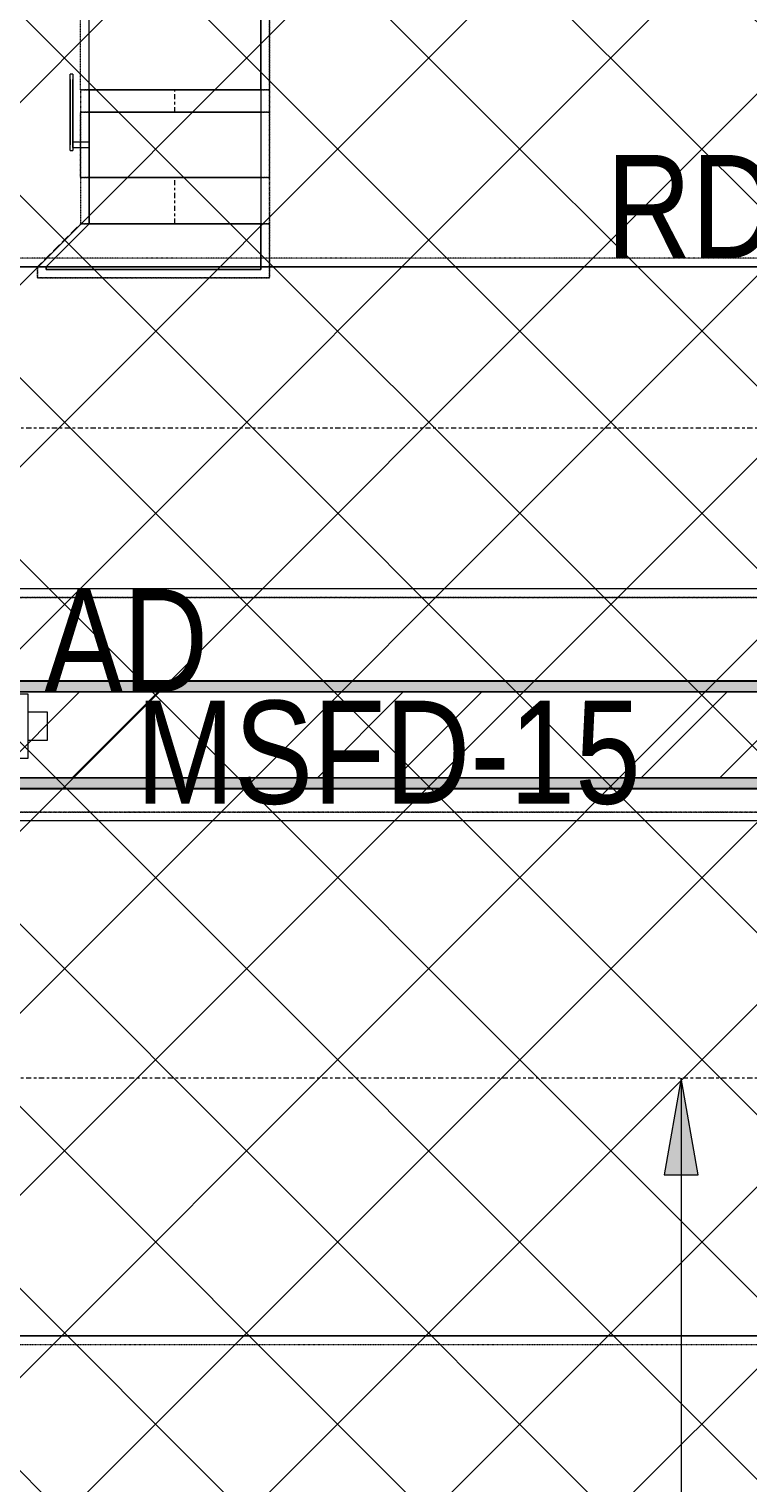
# Model space of a CAD drawing. Header units: inches. Extents: x -83664 to 20107, y -47222 to 19398.
# Drawn here: x -34230 to -32555, y -27657 to -24271 of the extents above; entities that cross this region are included whole.
import ezdxf

# ---------------------------------------------------------------- set-up
doc = ezdxf.new("R2010")
doc.units = ezdxf.units.IN
doc.header["$MEASUREMENT"] = 0
doc.linetypes.add('Center', pattern=[29.999999, 12, -6, 6, -6])
doc.linetypes.add('Hidden 0_50', pattern=[1.0584, 0.5292, -0.5292])
for name, color, linetype, lineweight in [('A-DETL-GENF', 7, 'Continuous', 9), ('A-WALL', 7, 'Continuous', 9), ('A-WALL-PATT', 7, 'Continuous', 25), ('G-ANNO-TEXT', 7, 'Continuous', 9), ('M-HVAC-DUCT-CNTR', 7, 'Center', 9), ('M-HVAC-DUCT-IDEN', 7, 'Continuous', 18)]:
    doc.layers.add(name, color=color, linetype=linetype, lineweight=lineweight)
doc.layers.add('M-HVAC-DUCT', color=7, linetype='Continuous', lineweight=9, true_color=0xffe97f)
doc.styles.add('Arial Narrow_21', font='ARIALN.TTF', dxfattribs={"height": 240})
pattern_1 = [(0, (0, 0), (1219.2, 304.8), [50.292, -864.108, 50.292, -864.108, -4876.8]), (0, (0, 0), (1219.2, 304.8), [-1828.8, 50.292, -1778.508, 50.292, -864.108, -2133.6]), (0, (0, 0), (1219.2, 304.8), [-4572, 50.292, -559.308, 50.292, -1473.708]), (120, (457.2, 152.4), (-873.56454, 903.45817), [50.292, -864.108, 50.292, -864.108, -4876.8]), (120, (457.2, 152.4), (-873.56454, 903.45817), [-1828.8, 50.292, -1778.508, 50.292, -864.108, -2133.6]), (120, (457.2, 152.4), (-873.56454, 903.45817), [-4572, 50.292, -559.308, 50.292, -1473.708]), (240, (609.6, 762), (-345.63546, -1208.25817), [50.292, -864.108, 50.292, -864.108, -4876.8]), (240, (609.6, 762), (-345.63546, -1208.25817), [-1828.8, 50.292, -1778.508, 50.292, -864.108, -2133.6]), (240, (609.6, 762), (-345.63546, -1208.25817), [-4572, 50.292, -559.308, 50.292, -1473.708])]
pattern_2 = [(45, (0, 0), (-377.1708, 377.1708), []), (45, (0, 571.5), (-377.1708, 377.1708), [])]

# ---------------------------------------------------------------- blocks, each defined once
blk = doc.blocks.new('M_Rec Tap - Beveled - Standard-7691774-FIRST FLOOR AC CONDITIONING LAYOUT - PART A')
at = {"layer": 'M-HVAC-DUCT', "color": 6, "true_color": 0xff00ff}
for p, q in [((100, 200), (-6.096, 200)), ((-6.096, 200), (100, 200)), ((-6.096, 200), (-6.096, -300)), ((-6.096, -300), (-6.096, 200)), ((100, 200), (100, -200)), ((100, -200), (100, 200)), ((0, -300), (100, -200)), ((0, -300), (100, -200)), ((-6.096, -300), (0, -300)), ((0, -300), (-6.096, -300))]:
    blk.add_line(p, q, dxfattribs=at)
blk = doc.blocks.new('TEMW-ME-DMP-Volume Control Damper - Standard-7399618-FIRST FLOOR AC CONDITIONING LAYOUT - PART A')
at = {"layer": 'M-HVAC-DUCT', "color": 6, "true_color": 0xff00ff}
for p, q in [((-165.1, 238.1), (-165.1, 244.45)), ((-152.4, 244.45), (-165.1, 244.45)), ((-165.1, 238.1), (-152.4, 238.1)), ((0, 244.45), (-152.4, 244.45)), ((-152.4, 244.45), (0, 244.45)), ((0, 238.1), (-152.4, 238.1)), ((-152.4, 238.1), (0, 238.1)), ((-6.35, 200), (-6.35, 238.1)), ((6.35, 238.1), (-6.35, 238.1)), ((6.35, 238.1), (-6.35, 238.1)), ((12.7, 244.45), (0, 244.45)), ((0, 238.1), (12.7, 238.1)), ((6.35, 238.1), (6.35, 200)), ((12.7, 244.45), (12.7, 238.1)), ((-76.2, 200), (-76.2, -200)), ((-76.2, -200), (-76.2, 200)), ((76.2, 200), (-76.2, 200)), ((-76.2, 200), (76.2, 200)), ((-76.2, 200), (76.2, 200)), ((-6.35, 200), (6.35, 200)), ((-6.35, 200), (6.35, 200)), ((76.2, 200), (76.2, -200)), ((76.2, -200), (76.2, 200)), ((-76.2, -200), (76.2, -200)), ((-76.2, -200), (76.2, -200)), ((-76.2, -200), (76.2, -200))]:
    blk.add_line(p, q, dxfattribs=at)
blk = doc.blocks.new('TEMW-ME-DMP-Motorised Fire Damper - MSFD-V133-FIRST FLOOR AC CONDITIONING LAYOUT - PART A')
at = {"layer": 'M-HVAC-DUCT', "color": 30, "true_color": 0xff7f00}
for p, q in [((-33.75, 595), (-33.75, 550)), ((33.75, 595), (-33.75, 595)), ((33.75, 550), (33.75, 595)), ((75, 550), (-75, 550)), ((-75, 550), (-75, -550)), ((75, -550), (75, 550)), ((-75, -550), (75, -550))]:
    blk.add_line(p, q, dxfattribs=at)
blk = doc.blocks.new('M_Rec Transition - Length - Standard-9555359-FIRST FLOOR AC CONDITIONING LAYOUT - PART A')
at = {"layer": 'M-HVAC-DUCT', "color": 6, "true_color": 0xff00ff}
for p, q in [((0, 200), (0, -200)), ((0, 200), (200, 200)), ((0, 200), (200, 200)), ((0, -200), (0, 200)), ((200, -200), (200, 200)), ((200, 200), (200, -200)), ((0, -200), (200, -200)), ((200, -200), (0, -200))]:
    blk.add_line(p, q, dxfattribs=at)
blk = doc.blocks.new('TEMW-SMBZ-HO-BM-HVAC-00002_rvt-1-FIRST FLOOR AC CONDITIONING LAYOUT - PART A')
at = {"layer": 'M-HVAC-DUCT', "color": 6, "linetype": 'Hidden 0_50', "true_color": 0xff00ff}
for p, q in [((117346.8, 73959.7), (117346.8, 74159.7)), ((117346.8, 73959.7), (117346.8, 74159.7)), ((117786.8, 73959.7), (117786.8, 74159.7)), ((117786.8, 74159.7), (117786.8, 73959.7)), ((117786.8, 73959.7), (117346.8, 73959.7)), ((117346.8, 73959.7), (117786.8, 73959.7)), ((117346.8, 73959.7), (117346.8, 73907.7)), ((117346.8, 73959.7), (117346.8, 73907.7)), ((117346.8, 73959.7), (117786.8, 73959.7)), ((117786.8, 73959.7), (117346.8, 73959.7)), ((117786.8, 73907.7), (117786.8, 73959.7)), ((117786.8, 73959.7), (117786.8, 73907.7)), ((117786.8, 73907.7), (117346.8, 73907.7)), ((117346.8, 73907.7), (117786.8, 73907.7)), ((117786.8, 73907.7), (117346.8, 73907.7)), ((117346.8, 73907.7), (117346.8, 73755.3)), ((117346.8, 73755.3), (117346.8, 73907.7)), ((117346.8, 73907.7), (117786.8, 73907.7)), ((117786.8, 73755.3), (117786.8, 73907.7)), ((117786.8, 73907.7), (117786.8, 73755.3)), ((117346.8, 73755.3), (117786.8, 73755.3)), ((117786.8, 73755.3), (117346.8, 73755.3)), ((117786.8, 73755.3), (117346.8, 73755.3)), ((117346.8, 73755.3), (117786.8, 73755.3)), ((117346.8, 73755.3), (117346.8, 73647.7)), ((117346.8, 73755.3), (117346.8, 73647.7)), ((117786.8, 73647.7), (117786.8, 73755.3)), ((117786.8, 73755.3), (117786.8, 73647.7)), ((117246.8, 73547.7), (117346.8, 73647.7)), ((117346.8, 73647.7), (117246.8, 73547.7)), ((117346.8, 73647.7), (117786.8, 73647.7)), ((117786.8, 73647.7), (117346.8, 73647.7)), ((117786.8, 73647.7), (117346.8, 73647.7)), ((117346.8, 73647.7), (117786.8, 73647.7)), ((117786.8, 73647.7), (117786.8, 73521.6)), ((117786.8, 73521.6), (117786.8, 73647.7)), ((121320.1, 73567.7), (114070.2, 73567.7)), ((121320.1, 73567.7), (114070.2, 73567.7)), ((117246.8, 73521.6), (117246.8, 73547.7)), ((117246.8, 73547.7), (117246.8, 73521.6)), ((117786.8, 73521.6), (117246.8, 73521.6)), ((117246.8, 73521.6), (117786.8, 73521.6)), ((114070.2, 72777.7), (121320.1, 72777.7)), ((121320.1, 72777.7), (114070.2, 72777.7)), ((122272, 72277.7), (115905.4, 72277.7)), ((115905.4, 72277.7), (122272, 72277.7)), ((115905.4, 71037.7), (122272, 71037.7)), ((115905.4, 71037.7), (122272, 71037.7))]:
    blk.add_line(p, q, dxfattribs=at)
at = {"layer": 'M-HVAC-DUCT', "color": 6, "true_color": 0xff00ff}
for p, q in [((117366.8, 73959.7), (117766.8, 73959.7)), ((117766.8, 73959.7), (117366.8, 73959.7)), ((117366.8, 73907.7), (117366.8, 73959.7)), ((117366.8, 73959.7), (117366.8, 73907.7)), ((117766.8, 73959.7), (117766.8, 73907.7)), ((117766.8, 73959.7), (117766.8, 73907.7)), ((117366.8, 73907.7), (117766.8, 73907.7)), ((117766.8, 73907.7), (117366.8, 73907.7)), ((117366.8, 73755.3), (117766.8, 73755.3)), ((117766.8, 73755.3), (117366.8, 73755.3)), ((117366.8, 73647.7), (117366.8, 73755.3)), ((117366.8, 73755.3), (117366.8, 73647.7)), ((117766.8, 73755.3), (117766.8, 73647.7)), ((117766.8, 73755.3), (117766.8, 73647.7)), ((117366.8, 73647.7), (117766.8, 73647.7)), ((117766.8, 73647.7), (117366.8, 73647.7)), ((114070.2, 73547.7), (121320.1, 73547.7)), ((121320.1, 73547.7), (114070.2, 73547.7)), ((117266.8, 73547.7), (117766.8, 73547.7)), ((117266.8, 73547.7), (117266.8, 73541.6)), ((117266.8, 73547.7), (117266.8, 73541.6)), ((117266.8, 73547.7), (117766.8, 73547.7)), ((117766.8, 73541.6), (117766.8, 73547.7)), ((117766.8, 73541.6), (117766.8, 73547.7)), ((117266.8, 73541.6), (117766.8, 73541.6)), ((117766.8, 73541.6), (117266.8, 73541.6)), ((121320.1, 72797.7), (114070.2, 72797.7)), ((121320.1, 72797.7), (114070.2, 72797.7)), ((115905.4, 72257.7), (122272, 72257.7)), ((115905.4, 72257.7), (122272, 72257.7)), ((122272, 71057.7), (115905.4, 71057.7)), ((115905.4, 71057.7), (122272, 71057.7))]:
    blk.add_line(p, q, dxfattribs=at)
at = {"layer": 'M-HVAC-DUCT-CNTR', "color": 6, "true_color": 0xff00ff}
for p, q in [((117566.8, 73907.7), (117566.8, 73959.7)), ((117566.8, 73647.7), (117566.8, 73755.3)), ((114070.2, 73172.7), (121320.1, 73172.7)), ((122272, 71657.7), (115905.4, 71657.7))]:
    blk.add_line(p, q, dxfattribs=at)
at = {"layer": 'M-HVAC-DUCT', "color": 6, "linetype": 'Hidden 0_50', "lineweight": 9, "true_color": 0xff00ff, "rotation": 90}
blk.add_blockref('M_Rec Transition - Length - Standard-9555359-FIRST FLOOR AC CONDITIONING LAYOUT - PART A', (117566.8, 73959.7), dxfattribs=at)
at = {"layer": 'M-HVAC-DUCT', "color": 6, "linetype": 'Hidden 0_50', "lineweight": 9, "true_color": 0xff00ff, "extrusion": (0, 0, -1)}
for name, p, rotation in [('TEMW-ME-DMP-Volume Control Damper - Standard-7399618-FIRST FLOOR AC CONDITIONING LAYOUT - PART A', (-117566.8, 73831.5), 270), ('M_Rec Tap - Beveled - Standard-7691774-FIRST FLOOR AC CONDITIONING LAYOUT - PART A', (-117566.8, 73547.7), 90), ('TEMW-ME-DMP-Motorised Fire Damper - MSFD-V133-FIRST FLOOR AC CONDITIONING LAYOUT - PART A', (-116674.3, 72477.7), 90)]:
    blk.add_blockref(name, p, dxfattribs=dict(at, rotation=rotation))
blk = doc.blocks.new('TEMW-SMBZ-HO-BM-HVAC-00002_rvt-2-FIRST FLOOR AC CONDITIONING LAYOUT - PART A')
at = {"layer": 'M-HVAC-DUCT', "color": 6, "linetype": 'Hidden 0_50', "true_color": 0xff00ff}
for p, q in [((117346.8, 73959.7), (117346.8, 74159.7)), ((117346.8, 73959.7), (117346.8, 74159.7)), ((117786.8, 73959.7), (117786.8, 74159.7)), ((117786.8, 74159.7), (117786.8, 73959.7)), ((117786.8, 73959.7), (117346.8, 73959.7)), ((117346.8, 73959.7), (117786.8, 73959.7)), ((117346.8, 73959.7), (117346.8, 73907.7)), ((117346.8, 73959.7), (117346.8, 73907.7)), ((117346.8, 73959.7), (117786.8, 73959.7)), ((117786.8, 73959.7), (117346.8, 73959.7)), ((117786.8, 73907.7), (117786.8, 73959.7)), ((117786.8, 73959.7), (117786.8, 73907.7)), ((117786.8, 73907.7), (117346.8, 73907.7)), ((117346.8, 73907.7), (117786.8, 73907.7)), ((117786.8, 73907.7), (117346.8, 73907.7)), ((117346.8, 73907.7), (117346.8, 73755.3)), ((117346.8, 73755.3), (117346.8, 73907.7)), ((117346.8, 73907.7), (117786.8, 73907.7)), ((117786.8, 73755.3), (117786.8, 73907.7)), ((117786.8, 73907.7), (117786.8, 73755.3)), ((117346.8, 73755.3), (117786.8, 73755.3)), ((117786.8, 73755.3), (117346.8, 73755.3)), ((117786.8, 73755.3), (117346.8, 73755.3)), ((117346.8, 73755.3), (117786.8, 73755.3)), ((117346.8, 73755.3), (117346.8, 73647.7)), ((117346.8, 73755.3), (117346.8, 73647.7)), ((117786.8, 73647.7), (117786.8, 73755.3)), ((117786.8, 73755.3), (117786.8, 73647.7)), ((117246.8, 73547.7), (117346.8, 73647.7)), ((117346.8, 73647.7), (117246.8, 73547.7)), ((117346.8, 73647.7), (117786.8, 73647.7)), ((117786.8, 73647.7), (117346.8, 73647.7)), ((117786.8, 73647.7), (117346.8, 73647.7)), ((117346.8, 73647.7), (117786.8, 73647.7)), ((117786.8, 73647.7), (117786.8, 73521.6)), ((117786.8, 73521.6), (117786.8, 73647.7)), ((121320.1, 73567.7), (114070.2, 73567.7)), ((121320.1, 73567.7), (114070.2, 73567.7)), ((117246.8, 73521.6), (117246.8, 73547.7)), ((117246.8, 73547.7), (117246.8, 73521.6)), ((117786.8, 73521.6), (117246.8, 73521.6)), ((117246.8, 73521.6), (117786.8, 73521.6)), ((114070.2, 72777.7), (121320.1, 72777.7)), ((121320.1, 72777.7), (114070.2, 72777.7)), ((122272, 72277.7), (115905.4, 72277.7)), ((115905.4, 72277.7), (122272, 72277.7)), ((115905.4, 71037.7), (122272, 71037.7)), ((115905.4, 71037.7), (122272, 71037.7))]:
    blk.add_line(p, q, dxfattribs=at)
at = {"layer": 'M-HVAC-DUCT', "color": 6, "true_color": 0xff00ff}
for p, q in [((117366.8, 73959.7), (117766.8, 73959.7)), ((117766.8, 73959.7), (117366.8, 73959.7)), ((117366.8, 73907.7), (117366.8, 73959.7)), ((117366.8, 73959.7), (117366.8, 73907.7)), ((117766.8, 73959.7), (117766.8, 73907.7)), ((117766.8, 73959.7), (117766.8, 73907.7)), ((117366.8, 73907.7), (117766.8, 73907.7)), ((117766.8, 73907.7), (117366.8, 73907.7)), ((117366.8, 73755.3), (117766.8, 73755.3)), ((117766.8, 73755.3), (117366.8, 73755.3)), ((117366.8, 73647.7), (117366.8, 73755.3)), ((117366.8, 73755.3), (117366.8, 73647.7)), ((117766.8, 73755.3), (117766.8, 73647.7)), ((117766.8, 73755.3), (117766.8, 73647.7)), ((117366.8, 73647.7), (117766.8, 73647.7)), ((117766.8, 73647.7), (117366.8, 73647.7)), ((114070.2, 73547.7), (121320.1, 73547.7)), ((121320.1, 73547.7), (114070.2, 73547.7)), ((117266.8, 73547.7), (117766.8, 73547.7)), ((117266.8, 73547.7), (117266.8, 73541.6)), ((117266.8, 73547.7), (117266.8, 73541.6)), ((117266.8, 73547.7), (117766.8, 73547.7)), ((117766.8, 73541.6), (117766.8, 73547.7)), ((117766.8, 73541.6), (117766.8, 73547.7)), ((117266.8, 73541.6), (117766.8, 73541.6)), ((117766.8, 73541.6), (117266.8, 73541.6)), ((121320.1, 72797.7), (114070.2, 72797.7)), ((121320.1, 72797.7), (114070.2, 72797.7)), ((115905.4, 72257.7), (122272, 72257.7)), ((115905.4, 72257.7), (122272, 72257.7)), ((122272, 71057.7), (115905.4, 71057.7)), ((115905.4, 71057.7), (122272, 71057.7))]:
    blk.add_line(p, q, dxfattribs=at)
at = {"layer": 'M-HVAC-DUCT-CNTR', "color": 6, "true_color": 0xff00ff}
for p, q in [((117566.8, 73907.7), (117566.8, 73959.7)), ((117566.8, 73647.7), (117566.8, 73755.3)), ((114070.2, 73172.7), (121320.1, 73172.7)), ((122272, 71657.7), (115905.4, 71657.7))]:
    blk.add_line(p, q, dxfattribs=at)
at = {"layer": 'M-HVAC-DUCT', "color": 6, "linetype": 'Hidden 0_50', "lineweight": 9, "true_color": 0xff00ff, "rotation": 90}
blk.add_blockref('M_Rec Transition - Length - Standard-9555359-FIRST FLOOR AC CONDITIONING LAYOUT - PART A', (117566.8, 73959.7), dxfattribs=at)
at = {"layer": 'M-HVAC-DUCT', "color": 6, "linetype": 'Hidden 0_50', "lineweight": 9, "true_color": 0xff00ff, "extrusion": (0, 0, -1)}
for name, p, rotation in [('TEMW-ME-DMP-Volume Control Damper - Standard-7399618-FIRST FLOOR AC CONDITIONING LAYOUT - PART A', (-117566.8, 73831.5), 270), ('M_Rec Tap - Beveled - Standard-7691774-FIRST FLOOR AC CONDITIONING LAYOUT - PART A', (-117566.8, 73547.7), 90), ('TEMW-ME-DMP-Motorised Fire Damper - MSFD-V133-FIRST FLOOR AC CONDITIONING LAYOUT - PART A', (-116674.3, 72477.7), 90)]:
    blk.add_blockref(name, p, dxfattribs=dict(at, rotation=rotation))
blk = doc.blocks.new('SMBZ_Hospital Arch Model_2026_01_29_rvt-1-FIRST FLOOR AC CONDITIONING LAYOUT - PART A')
at = {"layer": 'A-WALL-PATT', "lineweight": 9, "true_color": 0xbbbbbb}
h = blk.add_hatch(dxfattribs=at)
h.set_pattern_fill('FP_13', color=9, style=0, pattern_type=2)
h.set_pattern_definition(pattern_1)
h.paths.add_polyline_path([(134497, 72557.7), (166659.4, 72557.7), (166659.4, 72582.7), (114909.4, 72582.7), (114909.4, 72557.7), (132914.7, 72557.7)])
h = blk.add_hatch(dxfattribs=at)
h.set_pattern_fill('FP_13', color=9, style=0, pattern_type=2)
h.set_pattern_definition(pattern_1)
h.paths.add_polyline_path([(123421.1, 72557.7), (123686, 72557.7), (123686, 72582.7), (115134.4, 72582.7), (115134.4, 72557.7), (120256.5, 72557.7)])
h = blk.add_hatch(dxfattribs=at)
h.set_pattern_fill('FP_12', color=9, style=0, pattern_type=2)
h.set_pattern_definition(pattern_2)
h.paths.add_polyline_path([(166659.4, 72357.7), (166659.4, 72557.7), (115109.4, 72557.7), (115109.4, 72357.7), (166461.3, 72357.7), (166461.3, 72526), (166611.3, 72526), (166611.3, 72357.7), (166634.4, 72357.7)])
h.paths.add_polyline_path([(148287, 72382.7), (146937, 72382.7), (146937, 72532.7), (148287, 72532.7), (148287, 72428.4)])
h.paths.add_polyline_path([(151156.4, 72382.7), (150032.4, 72382.7), (150032.4, 72532.7), (151156.4, 72532.7), (151156.4, 72417.2)])
h.paths.add_polyline_path([(134923.8, 72404.6), (134923.8, 72554.6), (135947.8, 72554.6), (135947.8, 72404.6)])
h = blk.add_hatch(dxfattribs=at)
h.set_pattern_fill('FP_12', color=9, style=0, pattern_type=2)
h.set_pattern_definition(pattern_2)
h.paths.add_polyline_path([(123686, 72357.7), (123686, 72557.7), (115134.4, 72557.7), (115134.4, 72357.7), (123684.4, 72357.7)])
h = blk.add_hatch(dxfattribs=at)
h.set_pattern_fill('FP_13', color=9, style=0, pattern_type=2)
h.set_pattern_definition(pattern_1)
h.paths.add_polyline_path([(166434.4, 72332.7), (166434.4, 72357.7), (115134.4, 72357.7), (115134.4, 72332.7), (166409.4, 72332.7)])
h = blk.add_hatch(dxfattribs=at)
h.set_pattern_fill('FP_13', color=9, style=0, pattern_type=2)
h.set_pattern_definition(pattern_1)
h.paths.add_polyline_path([(123684.4, 72332.7), (123684.4, 72357.7), (115134.4, 72357.7), (115134.4, 72332.7), (123659.4, 72332.7)])
at = {"layer": 'A-WALL', "color": 9, "lineweight": 25, "true_color": 0xbbbbbb}
for p, q in [((124159.4, 72582.7), (115134.4, 72582.7)), ((123686, 72582.7), (115134.4, 72582.7)), ((115134.4, 72332.7), (124159.4, 72332.7)), ((115134.4, 72332.7), (123659.4, 72332.7))]:
    blk.add_line(p, q, dxfattribs=at)
at = {"layer": 'A-WALL', "color": 9, "true_color": 0xbbbbbb}
for p, q in [((124159.4, 72582.7), (115134.4, 72582.7)), ((123686, 72582.7), (115134.4, 72582.7)), ((124159.4, 72557.7), (115134.4, 72557.7)), ((115134.4, 72557.7), (123686, 72557.7)), ((124159.4, 72357.7), (115134.4, 72357.7)), ((115134.4, 72357.7), (123684.4, 72357.7)), ((115134.4, 72332.7), (123659.4, 72332.7)), ((115134.4, 72332.7), (123659.4, 72332.7))]:
    blk.add_line(p, q, dxfattribs=at)

msp = doc.modelspace()

# ---------------------------------------------------------------- hatches: boundary and pattern name
at = {"layer": 'A-DETL-GENF', "true_color": 0xff0000}
h = msp.add_hatch(dxfattribs=at)
h.set_pattern_fill('FP_59', color=1, style=0, pattern_type=2)
h.set_pattern_definition([(45, (-151456.65, -98372.2), (-212.13203, 212.13203), []), (135, (-151456.65, -98372.2), (-212.13203, -212.13203), [])])
h.paths.add_polyline_path([(-62993, -37189.5), (-27297.3, -37189.5), (-27297.3, -98.4), (-62993, -98.4), (-62993, -33333)])
at = {"layer": 'M-HVAC-DUCT-IDEN', "lineweight": 9}
msp.add_hatch(color=256, dxfattribs=at).paths.add_polyline_path([(-32710.6, -26714.5), (-32750.3, -26939.5), (-32670.9, -26939.5)])

# ---------------------------------------------------------------- linework, layer by layer
for p, q in [((-32710.6, -26714.5), (-32750.3, -26939.5)), ((-32670.9, -26939.5), (-32710.6, -26714.5)), ((-32710.6, -26714.5), (-32710.6, -29914.5)), ((-32750.3, -26939.5), (-32670.9, -26939.5))]:
    msp.add_line(p, q, dxfattribs=at)

# ---------------------------------------------------------------- block references
at = {"lineweight": 5}
for name in ['SMBZ_Hospital Arch Model_2026_01_29_rvt-1-FIRST FLOOR AC CONDITIONING LAYOUT - PART A', 'TEMW-SMBZ-HO-BM-HVAC-00002_rvt-1-FIRST FLOOR AC CONDITIONING LAYOUT - PART A', 'TEMW-SMBZ-HO-BM-HVAC-00002_rvt-2-FIRST FLOOR AC CONDITIONING LAYOUT - PART A']:
    msp.add_blockref(name, (-151456.7, -98372.2), dxfattribs=at)

# ---------------------------------------------------------------- texts
at = {"layer": 'G-ANNO-TEXT', "char_height": 240, "attachment_point": 1, "style": 'Arial Narrow_21'}
for s, insert, width in [('RD-02', (-32885.1, -24564.2), 1010.126), ('AD', (-34194.4, -25575), 481.012), ('MSFD-15', (-33980.7, -25835.2), 1491.139)]:
    msp.add_mtext(s, dxfattribs=dict(at, insert=insert, width=width))

doc.saveas('drawing.dxf')
